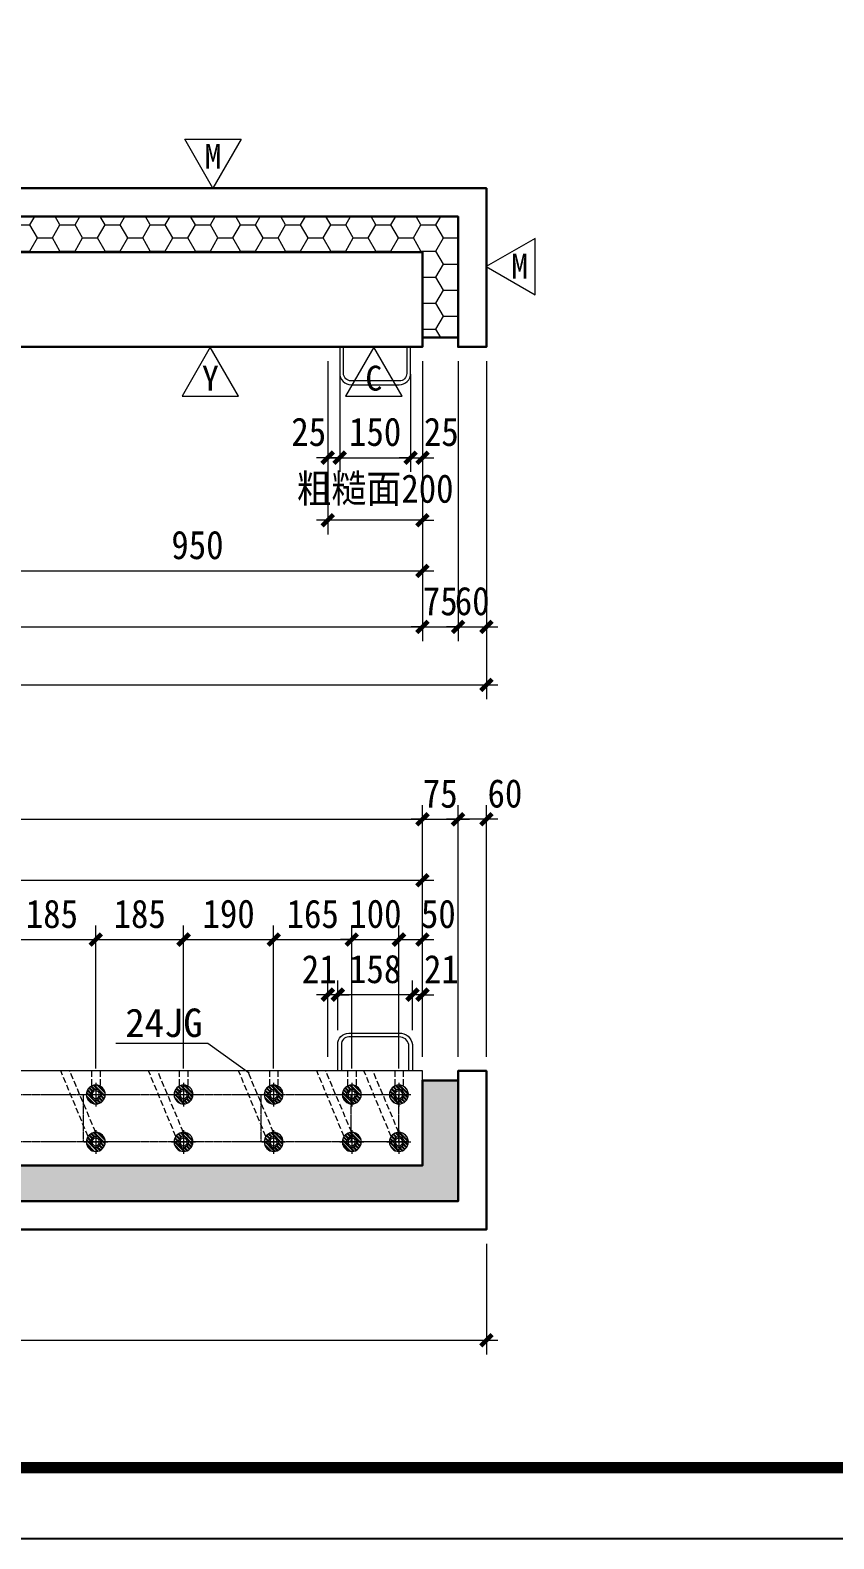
# Model space of a CAD drawing. Header units: millimetres. Extents: x 0 to 12600, y 0 to 8910.
# Drawn here: x 6187 to 7884, y 0 to 3186 of the extents above; entities that cross this region are included whole.
import ezdxf
from ezdxf.enums import TextEntityAlignment as Align

# ---------------------------------------------------------------- set-up
doc = ezdxf.new("R2010")
doc.units = ezdxf.units.MM
for name, pattern in [('DASH', [0.35, 0.25, -0.1]), ('DOT', [0.25, 0, -0.25]), ('DOTE', [2.42, 2, -0.2, 0.02, -0.2])]:
    doc.linetypes.add(name, pattern=pattern)
for name, color, linetype, lineweight in [('YG-标注', 151, 'Continuous', 15), ('YZ-文字', 4, 'Continuous', 13), ('YZ-符号', 96, 'Continuous', 9), ('填充', 7, 'Continuous', 5), ('轮廓线', 2, 'Continuous', 13), ('轮廓线0.15', 91, 'Continuous', 15), ('轴线', 1, 'DOTE', 9)]:
    doc.layers.add(name, color=color, linetype=linetype, lineweight=lineweight)
for name, color, linetype in [('图框2', 1, 'Continuous'), ('图框线', 7, 'Continuous'), ('暗柱钢筋', 7, 'Continuous')]:
    doc.layers.add(name, color=color, linetype=linetype)
doc.styles.add('YZ-样式 2', font='simhei.ttf', dxfattribs={"width": 0.9})
doc.styles.add('图签-黑体', font='simhei.ttf')
doc.styles.add('黑体', font='simhei.ttf')
doc.dimstyles.new('YZ-30', dxfattribs={"dimscale": 30, "dimtxt": 2, "dimasz": 0.8, "dimexe": 1, "dimexo": 1, "dimgap": 0.8, "dimtad": 1, "dimdec": 0, "dimzin": 1, "dimdsep": 46, "dimtxsty": 'YZ-样式 2', "dimblk": 'ARCHTICK', "dimcen": 250, "dimdle": 0.8, "dimclrd": 151, "dimclre": 151, "dimclrt": 7, "dimazin": 0, "dimtfac": 1, "dimtdec": 0, "dimtix": 1, "dimtmove": 2, "dimatfit": 2, "dimldrblk": 'ARCHTICK', "dimfxl": 1, "dimlwd": 9, "dimlwe": 9, "dimarcsym": 0})

# ---------------------------------------------------------------- blocks, each defined once
blk = doc.blocks.new('_ArchTick')
at = {"color": 0, "linetype": 'ByBlock', "const_width": 0.4}
blk.add_lwpolyline([(-0.5, -0.5), (0.5, 0.5)], dxfattribs=at)
blk = doc.blocks.new('*D281')
at = {"layer": 'Defpoints', "color": 0, "transparency": 16777216}
for p in [(6815.5, 2517), (7015.5, 2517), (6815.5, 2151)]:
    blk.add_point(p, dxfattribs=at)
at = {"layer": 'YZ-符号', "color": 151, "lineweight": 9, "transparency": 16777216}
for p, q in [((6815.5, 2487), (6815.5, 2121)), ((7015.5, 2487), (7015.5, 2121)), ((6815.5, 2151), (6791.5, 2151)), ((7015.5, 2151), (6815.5, 2151)), ((7015.5, 2151), (7039.5, 2151))]:
    blk.add_line(p, q, dxfattribs=at)
at = {"layer": 'YZ-符号', "color": 151, "lineweight": 9, "transparency": 16777216, "xscale": 24, "yscale": 24, "zscale": 24}
blk.add_blockref('_ArchTick', (6815.5, 2151), dxfattribs=at)
at = {"layer": 'YZ-符号', "color": 151, "lineweight": 9, "transparency": 16777216, "xscale": 24, "yscale": 24, "zscale": 24, "rotation": 180}
blk.add_blockref('_ArchTick', (7015.5, 2151), dxfattribs=at)
at = {"layer": 'YZ-符号', "color": 7, "transparency": 16777216, "insert": (6915.5, 2214.6), "char_height": 60, "attachment_point": 5, "style": 'YZ-样式 2'}
blk.add_mtext('粗糙面200', dxfattribs=at)
blk = doc.blocks.new('*D392')
at = {"layer": 'Defpoints', "color": 0, "transparency": 16777216}
for p in [(3425.5, 2517), (7150.5, 2517), (7150.5, 1803.4)]:
    blk.add_point(p, dxfattribs=at)
at = {"layer": 'YG-标注', "color": 151, "lineweight": 9, "transparency": 16777216}
for p, q in [((3425.5, 2487), (3425.5, 1773.4)), ((7150.5, 2487), (7150.5, 1773.4)), ((3401.5, 1803.4), (7174.5, 1803.4))]:
    blk.add_line(p, q, dxfattribs=at)
at = {"layer": 'YG-标注', "color": 151, "lineweight": 9, "transparency": 16777216, "xscale": 24, "yscale": 24, "zscale": 24, "rotation": 180}
blk.add_blockref('_ArchTick', (3425.5, 1803.4), dxfattribs=at)
at = {"layer": 'YG-标注', "color": 151, "lineweight": 9, "transparency": 16777216, "xscale": 24, "yscale": 24, "zscale": 24}
blk.add_blockref('_ArchTick', (7150.5, 1803.4), dxfattribs=at)
at = {"layer": 'YG-标注', "color": 7, "transparency": 16777216, "insert": (5288, 1857.4), "char_height": 60, "attachment_point": 5, "style": 'YZ-样式 2'}
blk.add_mtext('3725', dxfattribs=at)
blk = doc.blocks.new('*D394')
at = {"layer": 'Defpoints', "color": 0, "transparency": 16777216}
for p in [(3715.5, 2517), (7015.5, 2517), (7015.5, 1925.7)]:
    blk.add_point(p, dxfattribs=at)
at = {"layer": 'YG-标注', "color": 151, "lineweight": 9, "transparency": 16777216}
for p, q in [((3715.5, 2487), (3715.5, 1895.7)), ((7015.5, 2487), (7015.5, 1895.7)), ((3691.5, 1925.7), (7039.5, 1925.7))]:
    blk.add_line(p, q, dxfattribs=at)
at = {"layer": 'YG-标注', "color": 151, "lineweight": 9, "transparency": 16777216, "xscale": 24, "yscale": 24, "zscale": 24, "rotation": 180}
blk.add_blockref('_ArchTick', (3715.5, 1925.7), dxfattribs=at)
at = {"layer": 'YG-标注', "color": 151, "lineweight": 9, "transparency": 16777216, "xscale": 24, "yscale": 24, "zscale": 24}
blk.add_blockref('_ArchTick', (7015.5, 1925.7), dxfattribs=at)
at = {"layer": 'YG-标注', "color": 7, "transparency": 16777216, "insert": (5365.5, 1980), "char_height": 60, "attachment_point": 5, "style": 'YZ-样式 2'}
blk.add_mtext('3300', dxfattribs=at)
blk = doc.blocks.new('*D395')
at = {"layer": 'Defpoints', "color": 0, "transparency": 16777216}
for p in [(7015.5, 2517), (7090.5, 2517), (7090.5, 1925.7)]:
    blk.add_point(p, dxfattribs=at)
at = {"layer": 'YG-标注', "color": 151, "lineweight": 9, "transparency": 16777216}
for p, q in [((7015.5, 2487), (7015.5, 1895.7)), ((7090.5, 2487), (7090.5, 1895.7)), ((7015.5, 1925.7), (6991.5, 1925.7)), ((7015.5, 1925.7), (7090.5, 1925.7)), ((7090.5, 1925.7), (7114.5, 1925.7))]:
    blk.add_line(p, q, dxfattribs=at)
at = {"layer": 'YG-标注', "color": 151, "lineweight": 9, "transparency": 16777216, "xscale": 24, "yscale": 24, "zscale": 24}
blk.add_blockref('_ArchTick', (7015.5, 1925.7), dxfattribs=at)
at = {"layer": 'YG-标注', "color": 151, "lineweight": 9, "transparency": 16777216, "xscale": 24, "yscale": 24, "zscale": 24, "rotation": 180}
blk.add_blockref('_ArchTick', (7090.5, 1925.7), dxfattribs=at)
at = {"layer": 'YG-标注', "color": 7, "transparency": 16777216, "insert": (7053, 1979.7), "char_height": 60, "attachment_point": 5, "style": 'YZ-样式 2'}
blk.add_mtext('75', dxfattribs=at)
blk = doc.blocks.new('*D396')
at = {"layer": 'Defpoints', "color": 0, "transparency": 16777216}
for p in [(7090.5, 2517), (7150.5, 2517), (7150.5, 1925.7)]:
    blk.add_point(p, dxfattribs=at)
at = {"layer": 'YG-标注', "color": 151, "lineweight": 9, "transparency": 16777216}
for p, q in [((7090.5, 2487), (7090.5, 1895.7)), ((7150.5, 2487), (7150.5, 1895.7)), ((7090.5, 1925.7), (7066.5, 1925.7)), ((7090.5, 1925.7), (7150.5, 1925.7)), ((7150.5, 1925.7), (7174.5, 1925.7))]:
    blk.add_line(p, q, dxfattribs=at)
at = {"layer": 'YG-标注', "color": 151, "lineweight": 9, "transparency": 16777216, "xscale": 24, "yscale": 24, "zscale": 24}
blk.add_blockref('_ArchTick', (7090.5, 1925.7), dxfattribs=at)
at = {"layer": 'YG-标注', "color": 151, "lineweight": 9, "transparency": 16777216, "xscale": 24, "yscale": 24, "zscale": 24, "rotation": 180}
blk.add_blockref('_ArchTick', (7150.5, 1925.7), dxfattribs=at)
at = {"layer": 'YG-标注', "color": 7, "transparency": 16777216, "insert": (7120.5, 1980), "char_height": 60, "attachment_point": 5, "style": 'YZ-样式 2'}
blk.add_mtext('60', dxfattribs=at)
blk = doc.blocks.new('*D399')
at = {"layer": 'Defpoints', "color": 0, "transparency": 16777216}
for p in [(6065.5, 2517), (7015.5, 2517), (7015.5, 2044)]:
    blk.add_point(p, dxfattribs=at)
at = {"layer": 'YG-标注', "color": 151, "lineweight": 9, "transparency": 16777216}
for p, q in [((6065.5, 2487), (6065.5, 2014)), ((7015.5, 2487), (7015.5, 2014)), ((6041.5, 2044), (7039.5, 2044))]:
    blk.add_line(p, q, dxfattribs=at)
at = {"layer": 'YG-标注', "color": 151, "lineweight": 9, "transparency": 16777216, "xscale": 24, "yscale": 24, "zscale": 24, "rotation": 180}
blk.add_blockref('_ArchTick', (6065.5, 2044), dxfattribs=at)
at = {"layer": 'YG-标注', "color": 151, "lineweight": 9, "transparency": 16777216, "xscale": 24, "yscale": 24, "zscale": 24}
blk.add_blockref('_ArchTick', (7015.5, 2044), dxfattribs=at)
at = {"layer": 'YG-标注', "color": 7, "transparency": 16777216, "insert": (6540.5, 2098.4), "char_height": 60, "attachment_point": 5, "style": 'YZ-样式 2'}
blk.add_mtext('950', dxfattribs=at)
blk = doc.blocks.new('*D407')
at = {"layer": 'Defpoints', "color": 0, "transparency": 16777216}
for p in [(6840.7, 2517.1), (6815.5, 2487), (6840.7, 2283)]:
    blk.add_point(p, dxfattribs=at)
at = {"layer": 'YG-标注', "color": 151, "lineweight": 9, "transparency": 16777216}
for p, q in [((6840.7, 2487.1), (6840.7, 2253)), ((6815.5, 2457), (6815.5, 2253)), ((6815.5, 2283), (6791.5, 2283)), ((6815.5, 2283), (6840.7, 2283)), ((6840.7, 2283), (6864.7, 2283))]:
    blk.add_line(p, q, dxfattribs=at)
at = {"layer": 'YG-标注', "color": 151, "lineweight": 9, "transparency": 16777216, "xscale": 24, "yscale": 24, "zscale": 24}
blk.add_blockref('_ArchTick', (6815.5, 2283), dxfattribs=at)
at = {"layer": 'YG-标注', "color": 151, "lineweight": 9, "transparency": 16777216, "xscale": 24, "yscale": 24, "zscale": 24, "rotation": 180}
blk.add_blockref('_ArchTick', (6840.7, 2283), dxfattribs=at)
at = {"layer": 'YG-标注', "color": 7, "transparency": 16777216, "insert": (6775.4, 2337.3), "char_height": 60, "attachment_point": 5, "style": 'YZ-样式 2'}
blk.add_mtext('25', dxfattribs=at)
blk = doc.blocks.new('*D408')
at = {"layer": 'Defpoints', "color": 0, "transparency": 16777216}
for p in [(6840.7, 2517.1), (6990.4, 2489.1), (6990.4, 2283)]:
    blk.add_point(p, dxfattribs=at)
at = {"layer": 'YG-标注', "color": 151, "lineweight": 9, "transparency": 16777216}
for p, q in [((6840.7, 2487.1), (6840.7, 2253)), ((6990.4, 2459.1), (6990.4, 2253)), ((6840.7, 2283), (6816.7, 2283)), ((6840.7, 2283), (6990.4, 2283)), ((6990.4, 2283), (7014.4, 2283))]:
    blk.add_line(p, q, dxfattribs=at)
at = {"layer": 'YG-标注', "color": 151, "lineweight": 9, "transparency": 16777216, "xscale": 24, "yscale": 24, "zscale": 24}
blk.add_blockref('_ArchTick', (6840.7, 2283), dxfattribs=at)
at = {"layer": 'YG-标注', "color": 151, "lineweight": 9, "transparency": 16777216, "xscale": 24, "yscale": 24, "zscale": 24, "rotation": 180}
blk.add_blockref('_ArchTick', (6990.4, 2283), dxfattribs=at)
at = {"layer": 'YG-标注', "color": 7, "transparency": 16777216, "insert": (6915.6, 2337.4), "char_height": 60, "attachment_point": 5, "style": 'YZ-样式 2'}
blk.add_mtext('150', dxfattribs=at)
blk = doc.blocks.new('*D409')
at = {"layer": 'Defpoints', "color": 0, "transparency": 16777216}
for p in [(7015.5, 2517), (6990.4, 2489.1), (7015.5, 2282.9)]:
    blk.add_point(p, dxfattribs=at)
at = {"layer": 'YG-标注', "color": 151, "lineweight": 9, "transparency": 16777216}
for p, q in [((7015.5, 2487), (7015.5, 2252.9)), ((6990.4, 2459.1), (6990.4, 2252.9)), ((6990.4, 2282.9), (6966.4, 2282.9)), ((6990.4, 2282.9), (7015.5, 2282.9)), ((7015.5, 2282.9), (7039.5, 2282.9))]:
    blk.add_line(p, q, dxfattribs=at)
at = {"layer": 'YG-标注', "color": 151, "lineweight": 9, "transparency": 16777216, "xscale": 24, "yscale": 24, "zscale": 24}
blk.add_blockref('_ArchTick', (6990.4, 2282.9), dxfattribs=at)
at = {"layer": 'YG-标注', "color": 151, "lineweight": 9, "transparency": 16777216, "xscale": 24, "yscale": 24, "zscale": 24, "rotation": 180}
blk.add_blockref('_ArchTick', (7015.5, 2282.9), dxfattribs=at)
at = {"layer": 'YG-标注', "color": 7, "transparency": 16777216, "insert": (7055.2, 2337.3), "char_height": 60, "attachment_point": 5, "style": 'YZ-样式 2'}
blk.add_mtext('25', dxfattribs=at)
blk = doc.blocks.new('*D410')
at = {"layer": 'Defpoints', "color": 0, "transparency": 16777216}
for p in [(3425.5, 653), (7150.5, 653), (7150.5, 419.5)]:
    blk.add_point(p, dxfattribs=at)
at = {"layer": 'YG-标注', "color": 151, "lineweight": 9, "transparency": 16777216}
for p, q in [((3425.5, 623), (3425.5, 389.5)), ((7150.5, 623), (7150.5, 389.5)), ((3401.5, 419.5), (7174.5, 419.5))]:
    blk.add_line(p, q, dxfattribs=at)
at = {"layer": 'YG-标注', "color": 151, "lineweight": 9, "transparency": 16777216, "xscale": 24, "yscale": 24, "zscale": 24, "rotation": 180}
blk.add_blockref('_ArchTick', (3425.5, 419.5), dxfattribs=at)
at = {"layer": 'YG-标注', "color": 151, "lineweight": 9, "transparency": 16777216, "xscale": 24, "yscale": 24, "zscale": 24}
blk.add_blockref('_ArchTick', (7150.5, 419.5), dxfattribs=at)
at = {"layer": 'YG-标注', "color": 7, "transparency": 16777216, "insert": (5288, 473.5), "char_height": 60, "attachment_point": 5, "style": 'YZ-样式 2'}
blk.add_mtext('3725', dxfattribs=at)
blk = doc.blocks.new('*D412')
at = {"layer": 'Defpoints', "color": 0, "transparency": 16777216}
for p in [(7015.5, 1519.4), (3715.5, 988), (7015.5, 988)]:
    blk.add_point(p, dxfattribs=at)
at = {"layer": 'YG-标注', "color": 151, "lineweight": 9, "transparency": 16777216}
for p, q in [((3715.5, 1018), (3715.5, 1549.4)), ((7015.5, 1018), (7015.5, 1549.4)), ((3691.5, 1519.4), (7039.5, 1519.4))]:
    blk.add_line(p, q, dxfattribs=at)
at = {"layer": 'YG-标注', "color": 151, "lineweight": 9, "transparency": 16777216, "xscale": 24, "yscale": 24, "zscale": 24, "rotation": 180}
blk.add_blockref('_ArchTick', (3715.5, 1519.4), dxfattribs=at)
at = {"layer": 'YG-标注', "color": 151, "lineweight": 9, "transparency": 16777216, "xscale": 24, "yscale": 24, "zscale": 24}
blk.add_blockref('_ArchTick', (7015.5, 1519.4), dxfattribs=at)
at = {"layer": 'YG-标注', "color": 7, "transparency": 16777216, "insert": (5365.5, 1573.8), "char_height": 60, "attachment_point": 5, "style": 'YZ-样式 2'}
blk.add_mtext('3300', dxfattribs=at)
blk = doc.blocks.new('*D413')
at = {"layer": 'Defpoints', "color": 0, "transparency": 16777216}
for p in [(7090.5, 1519.4), (7015.5, 988), (7090.5, 988)]:
    blk.add_point(p, dxfattribs=at)
at = {"layer": 'YG-标注', "color": 151, "lineweight": 9, "transparency": 16777216}
for p, q in [((7015.5, 1018), (7015.5, 1549.4)), ((7090.5, 1018), (7090.5, 1549.4)), ((7015.5, 1519.4), (6991.5, 1519.4)), ((7015.5, 1519.4), (7090.5, 1519.4)), ((7090.5, 1519.4), (7114.5, 1519.4))]:
    blk.add_line(p, q, dxfattribs=at)
at = {"layer": 'YG-标注', "color": 151, "lineweight": 9, "transparency": 16777216, "xscale": 24, "yscale": 24, "zscale": 24}
blk.add_blockref('_ArchTick', (7015.5, 1519.4), dxfattribs=at)
at = {"layer": 'YG-标注', "color": 151, "lineweight": 9, "transparency": 16777216, "xscale": 24, "yscale": 24, "zscale": 24, "rotation": 180}
blk.add_blockref('_ArchTick', (7090.5, 1519.4), dxfattribs=at)
at = {"layer": 'YG-标注', "color": 7, "transparency": 16777216, "insert": (7053, 1573.4), "char_height": 60, "attachment_point": 5, "style": 'YZ-样式 2'}
blk.add_mtext('75', dxfattribs=at)
blk = doc.blocks.new('*D414')
at = {"layer": 'Defpoints', "color": 0, "transparency": 16777216}
for p in [(7090.5, 1519.4), (7090.5, 988), (7150.5, 988)]:
    blk.add_point(p, dxfattribs=at)
at = {"layer": 'YG-标注', "color": 151, "lineweight": 9, "transparency": 16777216}
for p, q in [((7090.5, 1018), (7090.5, 1549.4)), ((7150.5, 1018), (7150.5, 1549.4)), ((7174.5, 1519.4), (7066.5, 1519.4))]:
    blk.add_line(p, q, dxfattribs=at)
at = {"layer": 'YG-标注', "color": 151, "lineweight": 9, "transparency": 16777216, "xscale": 24, "yscale": 24, "zscale": 24, "rotation": 180}
blk.add_blockref('_ArchTick', (7090.5, 1519.4), dxfattribs=at)
at = {"layer": 'YG-标注', "color": 151, "lineweight": 9, "transparency": 16777216, "xscale": 24, "yscale": 24, "zscale": 24}
blk.add_blockref('_ArchTick', (7150.5, 1519.4), dxfattribs=at)
at = {"layer": 'YG-标注', "color": 7, "transparency": 16777216, "insert": (7189.6, 1573.8), "char_height": 60, "attachment_point": 5, "style": 'YZ-样式 2'}
blk.add_mtext('60', dxfattribs=at)
blk = doc.blocks.new('*D416')
at = {"layer": 'Defpoints', "color": 0, "transparency": 16777216}
for p in [(7015.5, 1390.7), (7015.5, 1254.7), (5125.5, 938)]:
    blk.add_point(p, dxfattribs=at)
at = {"layer": 'YG-标注', "color": 151, "lineweight": 9, "transparency": 16777216}
for p, q in [((5125.5, 968), (5125.5, 1420.7)), ((7015.5, 1284.7), (7015.5, 1420.7)), ((5101.5, 1390.7), (7039.5, 1390.7))]:
    blk.add_line(p, q, dxfattribs=at)
at = {"layer": 'YG-标注', "color": 151, "lineweight": 9, "transparency": 16777216, "xscale": 24, "yscale": 24, "zscale": 24, "rotation": 180}
blk.add_blockref('_ArchTick', (5125.5, 1390.7), dxfattribs=at)
at = {"layer": 'YG-标注', "color": 151, "lineweight": 9, "transparency": 16777216, "xscale": 24, "yscale": 24, "zscale": 24}
blk.add_blockref('_ArchTick', (7015.5, 1390.7), dxfattribs=at)
at = {"layer": 'YG-标注', "color": 7, "transparency": 16777216, "insert": (6070.5, 1445.1), "char_height": 60, "attachment_point": 5, "style": 'YZ-样式 2'}
blk.add_mtext('1890', dxfattribs=at)
blk = doc.blocks.new('*D422')
at = {"layer": 'Defpoints', "color": 0, "transparency": 16777216}
for p in [(6325.9, 1265.4), (6140.6, 963.2), (6325.9, 963.2)]:
    blk.add_point(p, dxfattribs=at)
at = {"layer": 'YG-标注', "color": 151, "lineweight": 9, "transparency": 16777216}
for p, q in [((6140.6, 993.2), (6140.6, 1295.4)), ((6325.9, 993.2), (6325.9, 1295.4)), ((6116.6, 1265.4), (6349.9, 1265.4))]:
    blk.add_line(p, q, dxfattribs=at)
at = {"layer": 'YG-标注', "color": 151, "lineweight": 9, "transparency": 16777216, "xscale": 24, "yscale": 24, "zscale": 24, "rotation": 180}
blk.add_blockref('_ArchTick', (6140.6, 1265.4), dxfattribs=at)
at = {"layer": 'YG-标注', "color": 151, "lineweight": 9, "transparency": 16777216, "xscale": 24, "yscale": 24, "zscale": 24}
blk.add_blockref('_ArchTick', (6325.9, 1265.4), dxfattribs=at)
at = {"layer": 'YG-标注', "color": 7, "transparency": 16777216, "insert": (6233.2, 1319.4), "char_height": 60, "attachment_point": 5, "style": 'YZ-样式 2'}
blk.add_mtext('185', dxfattribs=at)
blk = doc.blocks.new('*D423')
at = {"layer": 'Defpoints', "color": 0, "transparency": 16777216}
for p in [(6511.2, 1265.4), (6325.9, 963.2), (6511.2, 963.2)]:
    blk.add_point(p, dxfattribs=at)
at = {"layer": 'YG-标注', "color": 151, "lineweight": 9, "transparency": 16777216}
for p, q in [((6325.9, 993.2), (6325.9, 1295.4)), ((6511.2, 993.2), (6511.2, 1295.4)), ((6301.9, 1265.4), (6535.2, 1265.4))]:
    blk.add_line(p, q, dxfattribs=at)
at = {"layer": 'YG-标注', "color": 151, "lineweight": 9, "transparency": 16777216, "xscale": 24, "yscale": 24, "zscale": 24, "rotation": 180}
blk.add_blockref('_ArchTick', (6325.9, 1265.4), dxfattribs=at)
at = {"layer": 'YG-标注', "color": 151, "lineweight": 9, "transparency": 16777216, "xscale": 24, "yscale": 24, "zscale": 24}
blk.add_blockref('_ArchTick', (6511.2, 1265.4), dxfattribs=at)
at = {"layer": 'YG-标注', "color": 7, "transparency": 16777216, "insert": (6418.6, 1319.4), "char_height": 60, "attachment_point": 5, "style": 'YZ-样式 2'}
blk.add_mtext('185', dxfattribs=at)
blk = doc.blocks.new('*D424')
at = {"layer": 'Defpoints', "color": 0, "transparency": 16777216}
for p in [(6701.3, 1265.4), (6511.2, 963.2), (6701.3, 963.2)]:
    blk.add_point(p, dxfattribs=at)
at = {"layer": 'YG-标注', "color": 151, "lineweight": 9, "transparency": 16777216}
for p, q in [((6511.2, 993.2), (6511.2, 1295.4)), ((6701.3, 993.2), (6701.3, 1295.4)), ((6487.2, 1265.4), (6725.3, 1265.4))]:
    blk.add_line(p, q, dxfattribs=at)
at = {"layer": 'YG-标注', "color": 151, "lineweight": 9, "transparency": 16777216, "xscale": 24, "yscale": 24, "zscale": 24, "rotation": 180}
blk.add_blockref('_ArchTick', (6511.2, 1265.4), dxfattribs=at)
at = {"layer": 'YG-标注', "color": 151, "lineweight": 9, "transparency": 16777216, "xscale": 24, "yscale": 24, "zscale": 24}
blk.add_blockref('_ArchTick', (6701.3, 1265.4), dxfattribs=at)
at = {"layer": 'YG-标注', "color": 7, "transparency": 16777216, "insert": (6606.3, 1319.7), "char_height": 60, "attachment_point": 5, "style": 'YZ-样式 2'}
blk.add_mtext('190', dxfattribs=at)
blk = doc.blocks.new('*D425')
at = {"layer": 'Defpoints', "color": 0, "transparency": 16777216}
for p in [(6866.3, 1265.4), (6701.3, 963.2), (6866.3, 963.2)]:
    blk.add_point(p, dxfattribs=at)
at = {"layer": 'YG-标注', "color": 151, "lineweight": 9, "transparency": 16777216}
for p, q in [((6701.3, 993.2), (6701.3, 1295.4)), ((6866.3, 993.2), (6866.3, 1295.4)), ((6677.3, 1265.4), (6890.3, 1265.4))]:
    blk.add_line(p, q, dxfattribs=at)
at = {"layer": 'YG-标注', "color": 151, "lineweight": 9, "transparency": 16777216, "xscale": 24, "yscale": 24, "zscale": 24, "rotation": 180}
blk.add_blockref('_ArchTick', (6701.3, 1265.4), dxfattribs=at)
at = {"layer": 'YG-标注', "color": 151, "lineweight": 9, "transparency": 16777216, "xscale": 24, "yscale": 24, "zscale": 24}
blk.add_blockref('_ArchTick', (6866.3, 1265.4), dxfattribs=at)
at = {"layer": 'YG-标注', "color": 7, "transparency": 16777216, "insert": (6783.8, 1319.4), "char_height": 60, "attachment_point": 5, "style": 'YZ-样式 2'}
blk.add_mtext('165', dxfattribs=at)
blk = doc.blocks.new('*D426')
at = {"layer": 'Defpoints', "color": 0, "transparency": 16777216}
for p in [(6965.8, 1265.4), (6866.3, 963.2), (6965.8, 963.2)]:
    blk.add_point(p, dxfattribs=at)
at = {"layer": 'YG-标注', "color": 151, "lineweight": 9, "transparency": 16777216}
for p, q in [((6866.3, 993.2), (6866.3, 1295.4)), ((6965.8, 993.2), (6965.8, 1295.4)), ((6866.3, 1265.4), (6842.3, 1265.4)), ((6866.3, 1265.4), (6965.8, 1265.4)), ((6965.8, 1265.4), (6989.8, 1265.4))]:
    blk.add_line(p, q, dxfattribs=at)
at = {"layer": 'YG-标注', "color": 151, "lineweight": 9, "transparency": 16777216, "xscale": 24, "yscale": 24, "zscale": 24}
blk.add_blockref('_ArchTick', (6866.3, 1265.4), dxfattribs=at)
at = {"layer": 'YG-标注', "color": 151, "lineweight": 9, "transparency": 16777216, "xscale": 24, "yscale": 24, "zscale": 24, "rotation": 180}
blk.add_blockref('_ArchTick', (6965.8, 1265.4), dxfattribs=at)
at = {"layer": 'YG-标注', "color": 7, "transparency": 16777216, "insert": (6916.1, 1319.7), "char_height": 60, "attachment_point": 5, "style": 'YZ-样式 2'}
blk.add_mtext('100', dxfattribs=at)
blk = doc.blocks.new('*D427')
at = {"layer": 'Defpoints', "color": 0, "transparency": 16777216}
for p in [(7015.5, 1265.4), (7015.5, 1050.2), (6965.8, 963.2)]:
    blk.add_point(p, dxfattribs=at)
at = {"layer": 'YG-标注', "color": 151, "lineweight": 9, "transparency": 16777216}
for p, q in [((6965.8, 993.2), (6965.8, 1295.4)), ((7015.5, 1080.2), (7015.5, 1295.4)), ((6941.8, 1265.4), (7039.5, 1265.4))]:
    blk.add_line(p, q, dxfattribs=at)
at = {"layer": 'YG-标注', "color": 151, "lineweight": 9, "transparency": 16777216, "xscale": 24, "yscale": 24, "zscale": 24, "rotation": 180}
blk.add_blockref('_ArchTick', (6965.8, 1265.4), dxfattribs=at)
at = {"layer": 'YG-标注', "color": 151, "lineweight": 9, "transparency": 16777216, "xscale": 24, "yscale": 24, "zscale": 24}
blk.add_blockref('_ArchTick', (7015.5, 1265.4), dxfattribs=at)
at = {"layer": 'YG-标注', "color": 7, "transparency": 16777216, "insert": (7049, 1319.4), "char_height": 60, "attachment_point": 5, "style": 'YZ-样式 2'}
blk.add_mtext('50', dxfattribs=at)
blk = doc.blocks.new('16套筒平面')
at = {"layer": '暗柱钢筋', "lineweight": 9, "ltscale": 100}
h = blk.add_hatch(dxfattribs=at)
h.set_pattern_fill('ANSI32', color=4, scale=15, angle=180, style=0)
h.set_pattern_definition([(225, (-261635.5707, -12667.505), (3.97747564, -3.97747564), []), (225, (-261638.2223, -12667.505), (3.97747564, -3.97747564), [])])
edge = h.paths.add_edge_path()
edge.add_line((-89290.4, -43002.7), (-89290.4, -43011.7))
edge.add_arc((-89290.4, -42991.6), 20.1, 270.2588, 359.7412)
edge.add_line((-89270.4, -42991.7), (-89279.4, -42991.7))
edge.add_arc((-89290.4, -42991.7), 11, -90, 0, ccw=False)
edge = h.paths.add_edge_path()
edge.add_line((-89290.4, -43011.7), (-89290.4, -43002.7))
edge.add_arc((-89290.4, -42991.7), 11, 180, 270, ccw=False)
edge.add_line((-89301.4, -42991.7), (-89310.4, -42991.7))
edge.add_arc((-89290.3, -42991.6), 20.1, 180.2588, 269.7412)
edge = h.paths.add_edge_path()
edge.add_line((-89310.4, -42991.7), (-89301.4, -42991.7))
edge.add_arc((-89290.4, -42991.7), 11, 90, 180, ccw=False)
edge.add_line((-89290.4, -42980.7), (-89290.4, -42971.7))
edge.add_arc((-89290.4, -42991.7), 20, 90, 180)
edge = h.paths.add_edge_path()
edge.add_line((-89279.4, -42991.7), (-89270.4, -42991.7))
edge.add_arc((-89290.4, -42991.7), 20, 0, 90)
edge.add_line((-89290.4, -42971.7), (-89290.4, -42980.7))
edge.add_arc((-89290.4, -42991.7), 11, 0, 90, ccw=False)
h = blk.add_hatch(dxfattribs=at)
h.set_pattern_fill('ANSI32', color=4, scale=15, angle=180, style=0)
h.set_pattern_definition([(225, (-261635.5707, -12767.505), (3.97747564, -3.97747564), []), (225, (-261638.2223, -12767.505), (3.97747564, -3.97747564), [])])
edge = h.paths.add_edge_path()
edge.add_line((-89290.4, -43102.7), (-89290.4, -43111.7))
edge.add_arc((-89290.4, -43091.6), 20.1, 270.2588, 359.7412)
edge.add_line((-89270.4, -43091.7), (-89279.4, -43091.7))
edge.add_arc((-89290.4, -43091.7), 11, -90, 0, ccw=False)
edge = h.paths.add_edge_path()
edge.add_line((-89290.4, -43111.7), (-89290.4, -43102.7))
edge.add_arc((-89290.4, -43091.7), 11, 180, 270, ccw=False)
edge.add_line((-89301.4, -43091.7), (-89310.4, -43091.7))
edge.add_arc((-89290.3, -43091.6), 20.1, 180.2588, 269.7412)
edge = h.paths.add_edge_path()
edge.add_line((-89310.4, -43091.7), (-89301.4, -43091.7))
edge.add_arc((-89290.4, -43091.7), 11, 90, 180, ccw=False)
edge.add_line((-89290.4, -43080.7), (-89290.4, -43071.7))
edge.add_arc((-89290.4, -43091.7), 20, 90, 180)
edge = h.paths.add_edge_path()
edge.add_line((-89279.4, -43091.7), (-89270.4, -43091.7))
edge.add_arc((-89290.4, -43091.7), 20, 0, 90)
edge.add_line((-89290.4, -43071.7), (-89290.4, -43080.7))
edge.add_arc((-89290.4, -43091.7), 11, 0, 90, ccw=False)
at = {"layer": '暗柱钢筋', "color": 4, "lineweight": 9, "ltscale": 100}
for p, q in [((-89290.4, -43016.8), (-89290.4, -42966.5)), ((-89315.6, -42991.7), (-89265.2, -42991.7)), ((-89290.4, -43116.8), (-89290.4, -43066.5)), ((-89315.6, -43091.7), (-89265.2, -43091.7))]:
    blk.add_line(p, q, dxfattribs=at)
at = {"layer": '暗柱钢筋', "color": 4, "linetype": 'DASH', "lineweight": 9, "ltscale": 50}
for p, q in [((-89306.7, -43003.1), (-89364.3, -43141.7)), ((-89290.5, -43011.6), (-89345.4, -43141.7)), ((-89299.4, -43141.7), (-89299.4, -43109.5)), ((-89281.4, -43141.7), (-89281.4, -43109.5))]:
    blk.add_line(p, q, dxfattribs=at)
at = {"layer": '暗柱钢筋', "color": 4, "lineweight": 9, "ltscale": 100}
for centre, radius in [((-89290.4, -42991.7), 20), ((-89290.4, -42991.7), 11), ((-89290.4, -42991.7), 8), ((-89290.4, -43091.7), 20), ((-89290.4, -43091.7), 11), ((-89290.4, -43091.7), 8)]:
    blk.add_circle(centre, radius, dxfattribs=at)
blk = doc.blocks.new('*D491')
at = {"layer": 'Defpoints', "color": 0, "transparency": 16777216}
for p in [(6994.4, 1149), (6994.4, 1043.9), (7015.5, 988)]:
    blk.add_point(p, dxfattribs=at)
at = {"layer": '暗柱钢筋', "color": 151, "lineweight": 9, "transparency": 16777216}
for p, q in [((6994.4, 1073.9), (6994.4, 1179)), ((7015.5, 1018), (7015.5, 1179)), ((6994.4, 1149), (6970.4, 1149)), ((7015.5, 1149), (6994.4, 1149)), ((7015.5, 1149), (7039.5, 1149))]:
    blk.add_line(p, q, dxfattribs=at)
at = {"layer": '暗柱钢筋', "color": 151, "lineweight": 9, "transparency": 16777216, "xscale": 24, "yscale": 24, "zscale": 24}
blk.add_blockref('_ArchTick', (6994.4, 1149), dxfattribs=at)
at = {"layer": '暗柱钢筋', "color": 151, "lineweight": 9, "transparency": 16777216, "xscale": 24, "yscale": 24, "zscale": 24, "rotation": 180}
blk.add_blockref('_ArchTick', (7015.5, 1149), dxfattribs=at)
at = {"layer": '暗柱钢筋', "color": 7, "transparency": 16777216, "insert": (7055.5, 1203), "char_height": 60, "attachment_point": 5, "style": 'YZ-样式 2'}
blk.add_mtext('21', dxfattribs=at)
blk = doc.blocks.new('*D492')
at = {"layer": 'Defpoints', "color": 0, "transparency": 16777216}
for p in [(6836.7, 1149), (6836.7, 1043.9), (6994.4, 1043.9)]:
    blk.add_point(p, dxfattribs=at)
at = {"layer": '暗柱钢筋', "color": 151, "lineweight": 9, "transparency": 16777216}
for p, q in [((6836.7, 1073.9), (6836.7, 1179)), ((6994.4, 1073.9), (6994.4, 1179)), ((7018.4, 1149), (6812.7, 1149))]:
    blk.add_line(p, q, dxfattribs=at)
at = {"layer": '暗柱钢筋', "color": 151, "lineweight": 9, "transparency": 16777216, "xscale": 24, "yscale": 24, "zscale": 24, "rotation": 180}
blk.add_blockref('_ArchTick', (6836.7, 1149), dxfattribs=at)
at = {"layer": '暗柱钢筋', "color": 151, "lineweight": 9, "transparency": 16777216, "xscale": 24, "yscale": 24, "zscale": 24}
blk.add_blockref('_ArchTick', (6994.4, 1149), dxfattribs=at)
at = {"layer": '暗柱钢筋', "color": 7, "transparency": 16777216, "insert": (6915.6, 1203), "char_height": 60, "attachment_point": 5, "style": 'YZ-样式 2'}
blk.add_mtext('158', dxfattribs=at)
blk = doc.blocks.new('*D493')
at = {"layer": 'Defpoints', "color": 0, "transparency": 16777216}
for p in [(6815.7, 1149), (6836.7, 1043.9), (6815.7, 988)]:
    blk.add_point(p, dxfattribs=at)
at = {"layer": '暗柱钢筋', "color": 151, "lineweight": 9, "transparency": 16777216}
for p, q in [((6815.7, 1018), (6815.7, 1179)), ((6836.7, 1073.9), (6836.7, 1179)), ((6815.7, 1149), (6791.7, 1149)), ((6836.7, 1149), (6815.7, 1149)), ((6836.7, 1149), (6860.7, 1149))]:
    blk.add_line(p, q, dxfattribs=at)
at = {"layer": '暗柱钢筋', "color": 151, "lineweight": 9, "transparency": 16777216, "xscale": 24, "yscale": 24, "zscale": 24}
blk.add_blockref('_ArchTick', (6815.7, 1149), dxfattribs=at)
at = {"layer": '暗柱钢筋', "color": 151, "lineweight": 9, "transparency": 16777216, "xscale": 24, "yscale": 24, "zscale": 24, "rotation": 180}
blk.add_blockref('_ArchTick', (6836.7, 1149), dxfattribs=at)
at = {"layer": '暗柱钢筋', "color": 7, "transparency": 16777216, "insert": (6797.5, 1203), "char_height": 60, "attachment_point": 5, "style": 'YZ-样式 2'}
blk.add_mtext('21', dxfattribs=at)

msp = doc.modelspace()

# ---------------------------------------------------------------- hatches: boundary and pattern name
at = {"layer": '填充', "lineweight": 9}
h = msp.add_hatch(dxfattribs=at)
h.set_pattern_fill('HONEY', color=43, scale=10)
h.set_pattern_definition([(0, (-22086.616, -5556.973), (47.625, 27.496306), [31.75, -63.5]), (120, (-22086.616, -5556.973), (-47.625, 27.496307), [31.75, -63.5]), (60, (-22086.616, -5556.973), (1e-07, 54.992613), [-63.5, 31.75])])
h.paths.add_polyline_path([(7015.5, 2717), (7015.5, 2537), (7090.5, 2537), (7090.5, 2792), (6065.5, 2792), (6065.5, 2717)])
h = msp.add_hatch(dxfattribs=at)
h.set_pattern_fill('HONEY', color=43, scale=10)
h.set_pattern_definition([(0, (-22086.616, -14288.29), (47.625, 27.496306), [31.75, -63.5]), (120, (-22086.616, -14288.29), (-47.625, 27.496307), [31.75, -63.5]), (60, (-22086.616, -14288.29), (1e-07, 54.992613), [-63.5, 31.75])])
h.paths.add_polyline_path([(7090.5, 713), (6597.2, 713), (6583.4, 788), (7015.5, 788), (7015.5, 968), (7090.5, 968)])
h.paths.add_polyline_path([(6597.2, 713), (3445.5, 713), (3445.5, 788), (6583.4, 788)])

# ---------------------------------------------------------------- linework, layer by layer
at = {"layer": 'YZ-符号', "color": 1, "lineweight": 15}
for points in [[(6573.2, 2851.9), (6513.5, 2955.3), (6632.9, 2955.3)], [(7253.4, 2746.2), (7150, 2686.5), (7253.4, 2626.8)], [(6567.6, 2516.4), (6507.9, 2413), (6627.3, 2413)], [(6912.6, 2516.4), (6852.9, 2413), (6972.3, 2413)]]:
    msp.add_lwpolyline(points, close=True, dxfattribs=at)
at = {"layer": 'YZ-符号'}
msp.add_lwpolyline([(6649.9, 983.2), (6562.5, 1045.7), (6368.3, 1045.7)], dxfattribs=at)
at = {"layer": '图框2', "color": 1}
msp.add_lwpolyline([(0, 0), (0, 8910), (12600, 8910), (12600, 0)], close=True, dxfattribs=at)
at = {"layer": '图框线', "const_width": 24}
msp.add_lwpolyline([(300, 8760), (12450, 8760), (12450, 150), (300, 150)], close=True, dxfattribs=at)
at = {"layer": '暗柱钢筋', "color": 1, "lineweight": 9, "ltscale": 100}
for points in [[(6840.7, 2517.1), (6840.7, 2461.2, 0.414214), (6864.7, 2437.2), (6966.4, 2437.1, 0.414214), (6990.4, 2461.1), (6990.4, 2517)], [(6982.4, 2517), (6982.4, 2461.1, -0.414214), (6966.4, 2445.1), (6864.7, 2445.2, -0.414214), (6848.7, 2461.2), (6848.7, 2517.1)], [(6836.7, 988), (6836.7, 1043.9, -0.422931), (6859.7, 1067.9), (6966.4, 1067.9, -0.381225), (6994.4, 1043.9), (6994.4, 988)], [(6986.4, 988), (6986.4, 1043.9, 0.365938), (6966.4, 1059.9), (6859.7, 1059.9, 0.427353), (6844.7, 1043.9), (6844.7, 988)]]:
    msp.add_lwpolyline(points, format="xyb", dxfattribs=at)
at = {"layer": '轮廓线', "lineweight": 30}
for points in [[(6065.5, 2792), (7090.5, 2792), (7090.5, 2517), (7150.5, 2517), (7150.5, 2852), (6065.5, 2852)], [(6065.5, 2717), (7015.5, 2717), (7015.5, 2517), (6065.5, 2517)], [(6065.5, 2717), (7015.5, 2717), (7015.5, 2537), (7090.5, 2537)], [(4735.5, 713), (7090.5, 713), (7090.5, 988), (7150.5, 988), (7150.5, 653), (4735.5, 653)], [(4735.5, 788), (7015.5, 788), (7015.5, 968), (7090.5, 968)]]:
    msp.add_lwpolyline(points, dxfattribs=at)
at = {"layer": '轮廓线0.15', "color": 3, "lineweight": 15}
msp.add_lwpolyline([(3715.5, 788), (7015.5, 788), (7015.5, 988), (3715.5, 988)], close=True, dxfattribs=at)
at = {"layer": '轴线', "color": 253, "linetype": 'DOT', "lineweight": 15, "ltscale": 0.1}
for p, q in [((3789.5, 938), (6986.6, 938)), ((6299.9, 838), (6299.9, 938)), ((6675.3, 838), (6675.3, 938)), ((6865.1, 838), (6865.1, 938)), ((6965.4, 838), (6965.4, 938)), ((6986.6, 838), (3789.5, 838))]:
    msp.add_line(p, q, dxfattribs=at)

# ---------------------------------------------------------------- block references
at = {"layer": '暗柱钢筋', "xscale": -1, "rotation": 180}
for p in [(95616.3, -42153.6), (95801.6, -42153.6), (95991.7, -42153.6), (96156.7, -42153.6), (96256.2, -42153.6)]:
    msp.add_blockref('16套筒平面', p, dxfattribs=at)

# ---------------------------------------------------------------- texts
at = {"layer": 'YZ-文字', "style": '黑体'}
msp.add_text('24JG', height=60, rotation=0, dxfattribs=at).set_placement((6551.5, 1041.8), align=Align.BOTTOM_RIGHT)
at = {"layer": 'YZ-符号', "color": 1, "lineweight": 15, "style": '图签-黑体'}
for s, p in [('M', (6555.5, 2893.2)), ('M', (7202.8, 2661.1)), ('Y', (6549.9, 2424.7)), ('C', (6894.9, 2424.7))]:
    msp.add_text(s, height=52.5, dxfattribs=at).set_placement(p)

# ---------------------------------------------------------------- dimensions: what is measured, and where the dimension line sits
at = {"layer": 'YG-标注', "color": 3}
for base, p1, p2, picture, middle in [((7150.5, 1803.4), (3425.5, 2517), (7150.5, 2517), '*D392', (5288, 1857.4)), ((7015.5, 1925.7), (3715.5, 2517), (7015.5, 2517), '*D394', (5365.5, 1980)), ((7015.5, 2044), (6065.5, 2517), (7015.5, 2517), '*D399', (6540.5, 2098.4)), ((6990.4, 2283), (6840.7, 2517.1), (6990.4, 2489.1), '*D408', (6915.6, 2337.4)), ((7090.5, 1925.7), (7015.5, 2517), (7090.5, 2517), '*D395', (7053, 1979.7)), ((7150.5, 1925.7), (7090.5, 2517), (7150.5, 2517), '*D396', (7120.5, 1980)), ((7015.5, 1519.4), (3715.5, 988), (7015.5, 988), '*D412', (5365.5, 1573.8)), ((7090.5, 1519.4), (7015.5, 988), (7090.5, 988), '*D413', (7053, 1573.4)), ((7015.5, 1390.7), (5125.5, 938), (7015.5, 1254.7), '*D416', (6070.5, 1445.1)), ((6325.9, 1265.4), (6140.6, 963.2), (6325.9, 963.2), '*D422', (6233.2, 1319.4)), ((6511.2, 1265.4), (6325.9, 963.2), (6511.2, 963.2), '*D423', (6418.6, 1319.4)), ((6701.3, 1265.4), (6511.2, 963.2), (6701.3, 963.2), '*D424', (6606.3, 1319.7)), ((6866.3, 1265.4), (6701.3, 963.2), (6866.3, 963.2), '*D425', (6783.8, 1319.4)), ((6965.8329143, 1265.3743058), (6866.3329143, 963.2097443), (6965.8329143, 963.2097443), '*D426', (6916.0829143, 1319.7113845)), ((7150.5, 419.5), (3425.5, 653), (7150.5, 653), '*D410', (5288, 473.5))]:
    dim = msp.add_linear_dim(base=base, p1=p1, p2=p2, dimstyle='YZ-30', override={"dimfxl": 20}, dxfattribs=at)
    dim.commit()
    dim.dimension.update_dxf_attribs({"geometry": picture, "text_midpoint": middle})
for base, p1, p2, picture, middle in [((6840.7, 2283), (6815.5, 2487), (6840.7, 2517.1), '*D407', (6775.4, 2337.3)), ((7015.5, 2282.9), (6990.4, 2489.1), (7015.5, 2517), '*D409', (7055.2, 2337.3)), ((7090.5, 1519.4), (7150.5, 988), (7090.5, 988), '*D414', (7189.6, 1573.8)), ((7015.5, 1265.4), (6965.8, 963.2), (7015.5, 1050.2), '*D427', (7049, 1319.4))]:
    dim = msp.add_linear_dim(base=base, p1=p1, p2=p2, dimstyle='YZ-30', override={"dimfxl": 20}, dxfattribs=at)
    dim.commit()
    dim.dimension.update_dxf_attribs({"geometry": picture, "text_midpoint": middle, "dimtype": 160})
at = {"layer": 'YZ-符号', "color": 3}
dim = msp.add_linear_dim(base=(6815.5, 2151), p1=(7015.5, 2517), p2=(6815.5, 2517), text='粗糙面<>', dimstyle='YZ-30', override={"dimfxl": 20}, dxfattribs=at)
dim.commit()
dim.dimension.update_dxf_attribs({"geometry": '*D281', "text_midpoint": (6915.5, 2214.6)})
at = {"layer": '暗柱钢筋'}
for base, p1, p2, picture, middle in [((6815.7, 1149), (6836.7, 1043.9), (6815.7, 988), '*D493', (6797.5, 1203)), ((6994.4, 1149), (7015.5, 988), (6994.4, 1043.9), '*D491', (7055.5, 1203))]:
    dim = msp.add_linear_dim(base=base, p1=p1, p2=p2, dimstyle='YZ-30', dxfattribs=at)
    dim.commit()
    dim.dimension.update_dxf_attribs({"geometry": picture, "text_midpoint": middle, "dimtype": 160})
dim = msp.add_linear_dim(base=(6836.7, 1149), p1=(6994.4, 1043.9), p2=(6836.7, 1043.9), dimstyle='YZ-30', dxfattribs=at)
dim.commit()
dim.dimension.update_dxf_attribs({"geometry": '*D492', "text_midpoint": (6915.6, 1203)})

doc.saveas('drawing.dxf')
